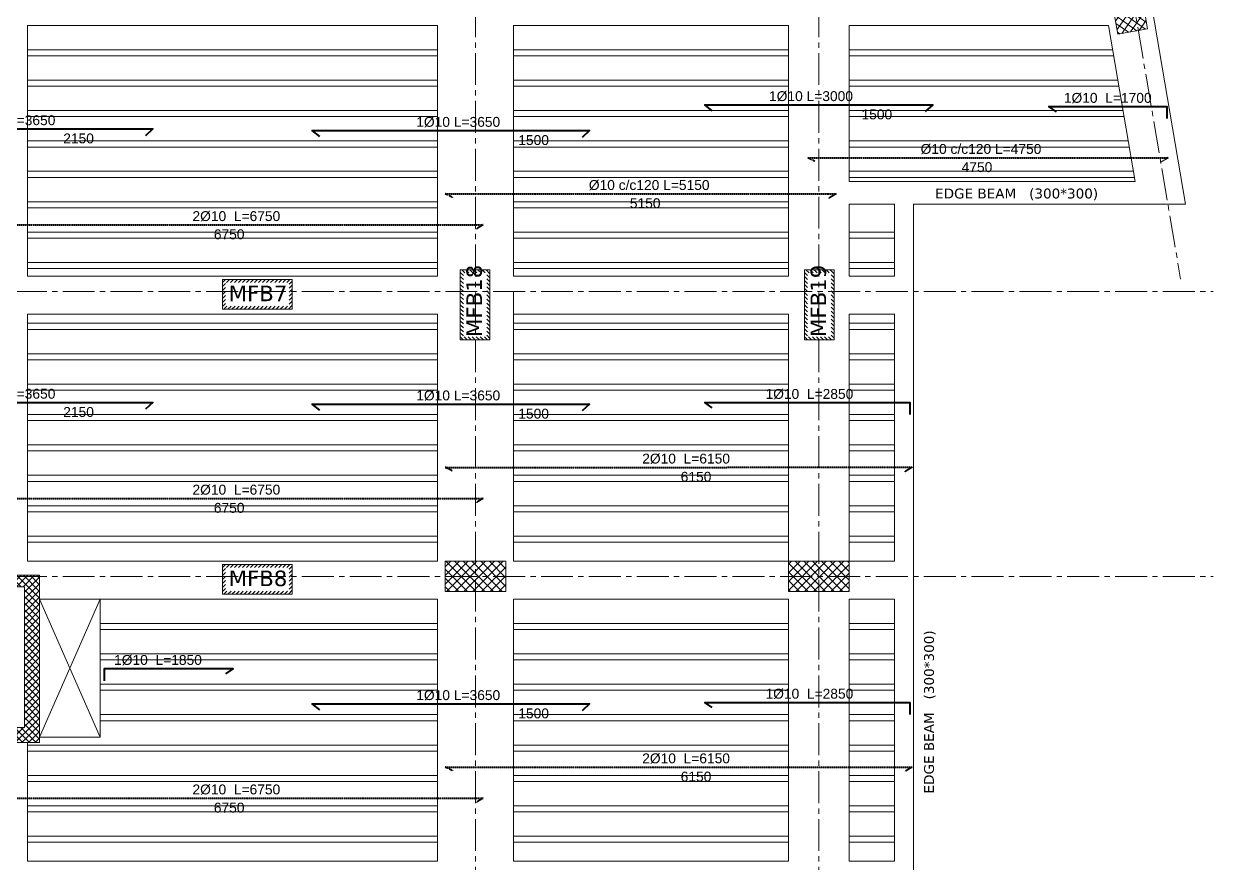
# Model space of a CAD drawing. Header units: inches. Extents: x -26151 to 62940, y -10194 to 246332.
# Drawn here: x 8465 to 10032, y 118224 to 119328 of the extents above; entities that cross this region are included whole.
import ezdxf

# ---------------------------------------------------------------- set-up
doc = ezdxf.new("R2010")
doc.units = ezdxf.units.IN
doc.header["$LTSCALE"] = 0.7
doc.header["$MEASUREMENT"] = 0
for name, pattern in [('ACAD_ISO10W100', [18, 12, -3, 0, -3]), ('CENTER2', [1.125, 0.75, -0.125, 0.125, -0.125]), ('DASHED2', [0.375, 0.25, -0.125])]:
    doc.linetypes.add(name, pattern=pattern)
doc.layers.get('0').update_dxf_attribs({"lineweight": 13})
doc.layers.get('Defpoints').update_dxf_attribs({"lineweight": 5})
for name, color, linetype, lineweight in [('axis', 254, 'ACAD_ISO10W100', 9), ('BEAM', 5, 'Continuous', 0), ('COLUMN', 4, 'Continuous', 20), ('hach', 9, 'Continuous', 9), ('hach 1', 254, 'Continuous', 9), ('hatch', 9, 'Continuous', 9), ('TEXT', 3, 'Continuous', 25), ('top renforcment', 7, 'Continuous', 40), ('VIS', 8, 'Continuous', 18)]:
    doc.layers.add(name, color=color, linetype=linetype, lineweight=lineweight)
doc.layers.add('FURNITURE', color=4, linetype='Continuous')
doc.styles.add('romanc', font='verdana.ttf', dxfattribs={"height": 250})
doc.styles.get("Standard").update_dxf_attribs({"font": 'arial.ttf', "height": 13})
doc.dimstyles.get("Standard").update_dxf_attribs({"dimtxt": 13, "dimasz": 5, "dimexe": 0.18, "dimexo": 0.0625, "dimgap": 6, "dimtad": 1, "dimdec": 0, "dimlfac": 10, "dimzin": 0, "dimdsep": 46, "dimtxsty": 'Standard', "dimblk": 'ARCHTICK', "dimcen": 0.09, "dimse1": 1, "dimse2": 1, "dimclrd": 1, "dimclre": 7, "dimclrt": 3, "dimadec": 0, "dimazin": 0, "dimtfac": 1, "dimtdec": 0, "dimtix": 1, "dimtofl": 0, "dimtmove": 0, "dimatfit": 3, "dimldrblk": 'ARCHTICK', "dimfxl": 0, "dimtolj": 1, "dimtzin": 0, "dimarcsym": 0})

# ---------------------------------------------------------------- blocks, each defined once
blk = doc.blocks.new('lift')
at = {"layer": 'axis'}
h = blk.add_hatch(dxfattribs=at)
h.set_pattern_fill('ANSI37', color=256, scale=50, style=0)
h.paths.add_polyline_path([(354851.4, -40571.9), (354816.4, -40571.9), (354350.9, -40571.9), (354350.9, -40772), (354350.9, -40792), (354465.6, -40792), (354465.6, -40772), (354370.9, -40772), (354370.9, -40586.9), (354591.3, -40586.9), (354591.3, -40772), (354580.6, -40772), (354580.6, -40792), (354706.4, -40792), (354706.4, -40772), (354611.7, -40772), (354611.7, -40586.9), (354831.4, -40586.9), (354831.4, -40772), (354821.4, -40772), (354821.4, -40792), (354851.4, -40792)])
at = {"linetype": 'ByBlock'}
for points in [[(354350.9, -40772), (354350.9, -40772), (354350.9, -40571.9), (354816.4, -40571.9)], [(354465.6, -40792), (354350.9, -40792), (354350.9, -40586.9)], [(354370.9, -40586.9), (354591.3, -40586.9)], [(354380.9, -40772), (354370.9, -40772), (354370.9, -40586.9)], [(354375.9, -40571.9), (354756.4, -40571.9)], [(354375.9, -40571.9), (354756.4, -40571.9)], [(354591.3, -40586.9), (354591.3, -40772)], [(354611.7, -40586.9), (354831.4, -40586.9), (354831.4, -40772), (354821.4, -40772)], [(354611.7, -40586.9), (354611.7, -40772)], [(354816.4, -40571.9), (354851.4, -40571.9), (354851.4, -40792), (354821.4, -40792)], [(354370.9, -40772), (354465.6, -40772)], [(354465.6, -40772), (354465.6, -40792)], [(354591.3, -40772), (354580.6, -40772)], [(354580.6, -40772), (354580.6, -40792)], [(354590.6, -40772), (354580.6, -40772), (354580.6, -40792)], [(354706.4, -40772), (354611.7, -40772)], [(354706.4, -40772), (354706.4, -40792)], [(354821.4, -40772), (354821.4, -40792)], [(354831.4, -40772), (354821.4, -40772), (354821.4, -40792)], [(354706.4, -40792), (354580.6, -40792)]]:
    blk.add_lwpolyline(points, dxfattribs=at)
at = {"layer": 'FURNITURE'}
for p, q in [((354580.6, -40792), (354465.6, -40792)), ((354580.6, -40792), (354465.6, -40792)), ((354821.4, -40792), (354706.4, -40792))]:
    blk.add_line(p, q, dxfattribs=at)
blk = doc.blocks.new('*D281')
at = {"layer": 'Defpoints', "color": 0, "transparency": 16777216}
for p in [(8395.2, 119038.4, -19467.6), (9070.2, 119038.4, -59863), (9070.2, 119038.4)]:
    blk.add_point(p, dxfattribs=at)
at = {"layer": 'TEXT', "color": 3, "transparency": 16777216, "insert": (8735.7, 119051.1), "char_height": 13, "attachment_point": 5}
blk.add_mtext('\\A1;6750', dxfattribs=at)
blk = doc.blocks.new('_ArchTick')
at = {"color": 0, "linetype": 'ByBlock', "lineweight": 0, "const_width": 0.15}
blk.add_lwpolyline([(-0.5, -0.5), (0.5, 0.5)], dxfattribs=at)
blk = doc.blocks.new('*D282')
at = {"layer": 'Defpoints', "color": 0, "transparency": 16777216}
for p in [(8395.2, 119063.6), (9070.2, 119063.6, -19467.6), (9070.2, 119061.9)]:
    blk.add_point(p, dxfattribs=at)
at = {"layer": 'TEXT', "color": 3, "transparency": 16777216, "insert": (8745.2, 119074.9), "char_height": 13, "attachment_point": 5}
blk.add_mtext('\\A1;2%%C10  L=6750', dxfattribs=at)
blk = doc.blocks.new('*D283')
at = {"layer": 'Defpoints', "color": 0, "transparency": 16777216}
for p in [(9020.2, 119079.3, -19467.6), (9535.2, 119079.3, -79330.7), (9535.2, 119079.3)]:
    blk.add_point(p, dxfattribs=at)
at = {"layer": 'TEXT', "color": 3, "transparency": 16777216, "insert": (9283.6, 119092), "char_height": 13, "attachment_point": 5}
blk.add_mtext('\\A1;5150', dxfattribs=at)
blk = doc.blocks.new('*D284')
at = {"layer": 'Defpoints', "color": 0, "transparency": 16777216}
for p in [(9020.2, 119104.5), (9535.2, 119104.5, -38935.3), (9535.2, 119102.8)]:
    blk.add_point(p, dxfattribs=at)
at = {"layer": 'TEXT', "color": 3, "transparency": 16777216, "insert": (9288.9, 119115.8), "char_height": 13, "attachment_point": 5}
blk.add_mtext('\\A1;%%C10 c/c120 L=5150', dxfattribs=at)
blk = doc.blocks.new('*D285')
at = {"layer": 'Defpoints', "color": 0, "transparency": 16777216}
for p in [(8420.2, 119164.7, -26473), (8635.2, 119164.7, -40395.4), (8635.2, 119164.7)]:
    blk.add_point(p, dxfattribs=at)
at = {"layer": 'TEXT', "color": 3, "transparency": 16777216, "insert": (8537.4, 119177.3), "char_height": 13, "attachment_point": 5}
blk.add_mtext('\\A1;2150', dxfattribs=at)
blk = doc.blocks.new('*D286')
at = {"layer": 'Defpoints', "color": 0, "transparency": 16777216}
for p in [(8270.2, 119189.8), (8635.2, 119189.8), (8635.2, 119188.1)]:
    blk.add_point(p, dxfattribs=at)
at = {"layer": 'TEXT', "color": 3, "transparency": 16777216, "insert": (8451.6, 119201.1), "char_height": 13, "attachment_point": 5}
blk.add_mtext('\\A1;1%%C10 L=3650', dxfattribs=at)
blk = doc.blocks.new('*D287')
at = {"layer": 'Defpoints', "color": 0, "transparency": 16777216}
for p in [(9060.2, 119162.5, -26473), (9210.2, 119162.5, -40395.4), (9210.2, 119162.5)]:
    blk.add_point(p, dxfattribs=at)
at = {"layer": 'TEXT', "color": 3, "transparency": 16777216, "insert": (9136.7, 119175.1), "char_height": 13, "attachment_point": 5}
blk.add_mtext('\\A1;1500', dxfattribs=at)
blk = doc.blocks.new('*D288')
at = {"layer": 'Defpoints', "color": 0, "transparency": 16777216}
for p in [(8845.2, 119187.6), (9210.2, 119187.6), (9210.2, 119185.9)]:
    blk.add_point(p, dxfattribs=at)
at = {"layer": 'TEXT', "color": 3, "transparency": 16777216, "insert": (9037.4, 119198.9), "char_height": 13, "attachment_point": 5}
blk.add_mtext('\\A1;1%%C10 L=3650', dxfattribs=at)
blk = doc.blocks.new('*D290')
at = {"layer": 'Defpoints', "color": 0, "transparency": 16777216}
for p in [(9512.2, 119196.3, -26473), (9662.2, 119196.3, -40395.4), (9662.2, 119196.3)]:
    blk.add_point(p, dxfattribs=at)
at = {"layer": 'TEXT', "color": 3, "transparency": 16777216, "insert": (9588.7, 119208.9), "char_height": 13, "attachment_point": 5}
blk.add_mtext('\\A1;1500', dxfattribs=at)
blk = doc.blocks.new('*D291')
at = {"layer": 'Defpoints', "color": 0, "transparency": 16777216}
for p in [(9362.2, 119221.5), (9662.2, 119221.5), (9662.2, 119219.8)]:
    blk.add_point(p, dxfattribs=at)
at = {"layer": 'TEXT', "color": 3, "transparency": 16777216, "insert": (9502, 119232.8), "char_height": 13, "attachment_point": 5}
blk.add_mtext('\\A1;1%%C10 L=3000', dxfattribs=at)
blk = doc.blocks.new('*D252')
at = {"layer": 'Defpoints', "color": 0, "transparency": 16777216}
for p in [(8395.2, 118678.4, -19467.6), (9070.2, 118678.4, -59863), (9070.2, 118678.4)]:
    blk.add_point(p, dxfattribs=at)
at = {"layer": 'TEXT', "color": 3, "transparency": 16777216, "insert": (8735.7, 118691.1), "char_height": 13, "attachment_point": 5}
blk.add_mtext('\\A1;6750', dxfattribs=at)
blk = doc.blocks.new('*D253')
at = {"layer": 'Defpoints', "color": 0, "transparency": 16777216}
for p in [(8395.2, 118703.6), (9070.2, 118703.6, -19467.6), (9070.2, 118701.9)]:
    blk.add_point(p, dxfattribs=at)
at = {"layer": 'TEXT', "color": 3, "transparency": 16777216, "insert": (8745.2, 118714.9), "char_height": 13, "attachment_point": 5}
blk.add_mtext('\\A1;2%%C10  L=6750', dxfattribs=at)
blk = doc.blocks.new('*D254')
at = {"layer": 'Defpoints', "color": 0, "transparency": 16777216}
for p in [(9020.2, 118719.3, -19467.6), (9635.2, 118719.3, -79330.7), (9635.2, 118719.3)]:
    blk.add_point(p, dxfattribs=at)
at = {"layer": 'TEXT', "color": 3, "transparency": 16777216, "insert": (9350.6, 118732), "char_height": 13, "attachment_point": 5}
blk.add_mtext('\\A1;6150', dxfattribs=at)
blk = doc.blocks.new('*D255')
at = {"layer": 'Defpoints', "color": 0, "transparency": 16777216}
for p in [(9020.2, 118744.5), (9635.2, 118744.5, -38935.3), (9635.2, 118742.8)]:
    blk.add_point(p, dxfattribs=at)
at = {"layer": 'TEXT', "color": 3, "transparency": 16777216, "insert": (9337.5, 118755.8), "char_height": 13, "attachment_point": 5}
blk.add_mtext('\\A1;2%%C10  L=6150', dxfattribs=at)
blk = doc.blocks.new('*D256')
at = {"layer": 'Defpoints', "color": 0, "transparency": 16777216}
for p in [(8420.2, 118804.7, -26473), (8635.2, 118804.7, -40395.4), (8635.2, 118804.7)]:
    blk.add_point(p, dxfattribs=at)
at = {"layer": 'TEXT', "color": 3, "transparency": 16777216, "insert": (8537.4, 118817.3), "char_height": 13, "attachment_point": 5}
blk.add_mtext('\\A1;2150', dxfattribs=at)
blk = doc.blocks.new('*D257')
at = {"layer": 'Defpoints', "color": 0, "transparency": 16777216}
for p in [(8270.2, 118829.8), (8635.2, 118829.8), (8635.2, 118828.1)]:
    blk.add_point(p, dxfattribs=at)
at = {"layer": 'TEXT', "color": 3, "transparency": 16777216, "insert": (8451.6, 118841.1), "char_height": 13, "attachment_point": 5}
blk.add_mtext('\\A1;1%%C10 L=3650', dxfattribs=at)
blk = doc.blocks.new('*D258')
at = {"layer": 'Defpoints', "color": 0, "transparency": 16777216}
for p in [(9060.2, 118802.5, -26473), (9210.2, 118802.5, -40395.4), (9210.2, 118802.5)]:
    blk.add_point(p, dxfattribs=at)
at = {"layer": 'TEXT', "color": 3, "transparency": 16777216, "insert": (9136.7, 118815.1), "char_height": 13, "attachment_point": 5}
blk.add_mtext('\\A1;1500', dxfattribs=at)
blk = doc.blocks.new('*D259')
at = {"layer": 'Defpoints', "color": 0, "transparency": 16777216}
for p in [(8845.2, 118827.6), (9210.2, 118827.6), (9210.2, 118825.9)]:
    blk.add_point(p, dxfattribs=at)
at = {"layer": 'TEXT', "color": 3, "transparency": 16777216, "insert": (9037.4, 118838.9), "char_height": 13, "attachment_point": 5}
blk.add_mtext('\\A1;1%%C10 L=3650', dxfattribs=at)
blk = doc.blocks.new('*D261')
at = {"layer": 'Defpoints', "color": 0, "transparency": 16777216}
for p in [(9362, 118829.6, 13009.9), (9647.1, 118829.6), (9647.1, 118827.9)]:
    blk.add_point(p, dxfattribs=at)
at = {"layer": 'TEXT', "color": 3, "transparency": 16777216, "insert": (9499.9, 118840.9), "char_height": 13, "attachment_point": 5}
blk.add_mtext('\\A1;1%%C10  L=2850', dxfattribs=at)
blk = doc.blocks.new('*D275')
at = {"layer": 'Defpoints', "color": 0, "transparency": 16777216}
for p in [(9815.4, 119219.2, 13009.9), (9985.4, 119219.2), (9985.4, 119217.5)]:
    blk.add_point(p, dxfattribs=at)
at = {"layer": 'TEXT', "color": 3, "transparency": 16777216, "insert": (9892.8, 119230.5), "char_height": 13, "attachment_point": 5}
blk.add_mtext('\\A1;1%%C10  L=1700', dxfattribs=at)
blk = doc.blocks.new('*D277')
at = {"layer": 'Defpoints', "color": 0, "transparency": 16777216}
for p in [(9497.3, 119126.8, -19467.6), (9972.3, 119126.8, -79330.7), (9972.3, 119126.8)]:
    blk.add_point(p, dxfattribs=at)
at = {"layer": 'TEXT', "color": 3, "transparency": 16777216, "insert": (9720.6, 119139.5), "char_height": 13, "attachment_point": 5}
blk.add_mtext('\\A1;4750', dxfattribs=at)
blk = doc.blocks.new('*D278')
at = {"layer": 'Defpoints', "color": 0, "transparency": 16777216}
for p in [(9497.2, 119152), (9972.3, 119152, -38935.3), (9972.3, 119150.3)]:
    blk.add_point(p, dxfattribs=at)
at = {"layer": 'TEXT', "color": 3, "transparency": 16777216, "insert": (9725.9, 119163.3), "char_height": 13, "attachment_point": 5}
blk.add_mtext('\\A1;%%C10 c/c120 L=4750', dxfattribs=at)
blk = doc.blocks.new('*D304')
at = {"layer": 'Defpoints', "color": 0, "transparency": 16777216}
for p in [(8395.2, 118284, -19467.6), (9070.2, 118284, -59863), (9070.2, 118284)]:
    blk.add_point(p, dxfattribs=at)
at = {"layer": 'TEXT', "color": 3, "transparency": 16777216, "insert": (8735.7, 118296.6), "char_height": 13, "attachment_point": 5}
blk.add_mtext('\\A1;6750', dxfattribs=at)
blk = doc.blocks.new('*D305')
at = {"layer": 'Defpoints', "color": 0, "transparency": 16777216}
for p in [(8395.2, 118309.1), (9070.2, 118309.1, -19467.6), (9070.2, 118307.4)]:
    blk.add_point(p, dxfattribs=at)
at = {"layer": 'TEXT', "color": 3, "transparency": 16777216, "insert": (8745.2, 118320.4), "char_height": 13, "attachment_point": 5}
blk.add_mtext('\\A1;2%%C10  L=6750', dxfattribs=at)
blk = doc.blocks.new('*D306')
at = {"layer": 'Defpoints', "color": 0, "transparency": 16777216}
for p in [(9020.2, 118324.9, -19467.6), (9635.2, 118324.9, -79330.7), (9635.2, 118324.9)]:
    blk.add_point(p, dxfattribs=at)
at = {"layer": 'TEXT', "color": 3, "transparency": 16777216, "insert": (9350.6, 118337.5), "char_height": 13, "attachment_point": 5}
blk.add_mtext('\\A1;6150', dxfattribs=at)
blk = doc.blocks.new('*D307')
at = {"layer": 'Defpoints', "color": 0, "transparency": 16777216}
for p in [(9020.2, 118350), (9635.2, 118350, -38935.3), (9635.2, 118348.3)]:
    blk.add_point(p, dxfattribs=at)
at = {"layer": 'TEXT', "color": 3, "transparency": 16777216, "insert": (9337.5, 118361.3), "char_height": 13, "attachment_point": 5}
blk.add_mtext('\\A1;2%%C10  L=6150', dxfattribs=at)
blk = doc.blocks.new('*D308')
at = {"layer": 'Defpoints', "color": 0, "transparency": 16777216}
for p in [(9060.2, 118408, -26473), (9210.2, 118408, -40395.4), (9210.2, 118408)]:
    blk.add_point(p, dxfattribs=at)
at = {"layer": 'TEXT', "color": 3, "transparency": 16777216, "insert": (9136.7, 118420.6), "char_height": 13, "attachment_point": 5}
blk.add_mtext('\\A1;1500', dxfattribs=at)
blk = doc.blocks.new('*D309')
at = {"layer": 'Defpoints', "color": 0, "transparency": 16777216}
for p in [(8845.2, 118433.2), (9210.2, 118433.2), (9210.2, 118431.5)]:
    blk.add_point(p, dxfattribs=at)
at = {"layer": 'TEXT', "color": 3, "transparency": 16777216, "insert": (9037.4, 118444.5), "char_height": 13, "attachment_point": 5}
blk.add_mtext('\\A1;1%%C10 L=3650', dxfattribs=at)
blk = doc.blocks.new('*D310')
at = {"layer": 'Defpoints', "color": 0, "transparency": 16777216}
for p in [(9362, 118435.1, 13009.9), (9647.1, 118435.1), (9647.1, 118433.4)]:
    blk.add_point(p, dxfattribs=at)
at = {"layer": 'TEXT', "color": 3, "transparency": 16777216, "insert": (9499.9, 118446.4), "char_height": 13, "attachment_point": 5}
blk.add_mtext('\\A1;1%%C10  L=2850', dxfattribs=at)
blk = doc.blocks.new('*D311')
at = {"layer": 'Defpoints', "color": 0, "transparency": 16777216}
for p in [(8556, 118479.5), (8556, 118477.8), (8741, 118479.5, 13009.9)]:
    blk.add_point(p, dxfattribs=at)
at = {"layer": 'TEXT', "color": 3, "transparency": 16777216, "insert": (8642, 118490.8), "char_height": 13, "attachment_point": 5}
blk.add_mtext('\\A1;1%%C10  L=1850', dxfattribs=at)

msp = doc.modelspace()

# ---------------------------------------------------------------- hatches: boundary and pattern name
at = {"layer": 'hach 1', "linetype": 'ByBlock'}
h = msp.add_hatch(dxfattribs=at)
h.set_pattern_fill('ANSI31', color=256, scale=30, angle=90, style=0)
h.set_pattern_definition([(135, (128718.3274, 131369.7412), (-2.65165043, -2.65165043), [])])
h.paths.add_polyline_path([(9040.16, 119004.29), (9040.16, 118912.34), (9079.16, 118912.34), (9079.16, 119004.29)])
h.paths.add_polyline_path([(9044.16, 119000.29), (9075.16, 119000.29), (9075.16, 118916.34), (9044.16, 118916.34)], flags=16)
h = msp.add_hatch(dxfattribs=at)
h.set_pattern_fill('ANSI31', color=256, scale=30, angle=90, style=0)
h.set_pattern_definition([(135, (129171.5323, 131369.7412), (-2.65165043, -2.65165043), [])])
h.paths.add_polyline_path([(9493.36, 119004.29), (9493.36, 118912.34), (9532.36, 118912.34), (9532.36, 119004.29)])
h.paths.add_polyline_path([(9497.36, 119000.29), (9528.36, 119000.29), (9528.36, 118916.34), (9497.36, 118916.34)], flags=16)
h = msp.add_hatch(dxfattribs=at)
h.set_pattern_fill('ANSI31', color=256, scale=30, style=0)
h.set_pattern_definition([(45, (21184.29, -686.5374), (-2.65165043, 2.65165043), [])])
h.paths.add_polyline_path([(8818.84, 118991.63), (8726.89, 118991.63), (8726.89, 118952.63), (8818.84, 118952.63)])
h.paths.add_polyline_path([(8814.84, 118987.63), (8814.84, 118956.63), (8730.89, 118956.63), (8730.89, 118987.63)], flags=16)
h = msp.add_hatch(dxfattribs=at)
h.set_pattern_fill('ANSI31', color=256, scale=30, style=0)
h.set_pattern_definition([(45, (21184.29, -1061.5374), (-2.65165043, 2.65165043), [])])
h.paths.add_polyline_path([(8818.84, 118616.63), (8726.89, 118616.63), (8726.89, 118577.63), (8818.84, 118577.63)])
h.paths.add_polyline_path([(8814.84, 118612.63), (8814.84, 118581.63), (8730.89, 118581.63), (8730.89, 118612.63)], flags=16)
at = {"layer": 'hatch', "ltscale": 0.5}
h = msp.add_hatch(dxfattribs=at)
h.set_pattern_fill('NET', color=256, scale=65, angle=54.92953, style=0)
h.set_pattern_definition([(54.9295315, (-402411.4715, -217614.792), (-6.64987358, 4.66849081), []), (144.9295315, (-402411.4715, -217614.792), (-4.66849081, -6.64987358), [])])
h.paths.add_polyline_path([(9905.96, 119314.63), (9895.61, 119373.74), (9935.01, 119380.63), (9945.36, 119321.53)])
h = msp.add_hatch(dxfattribs=at)
h.set_pattern_fill('NET', color=256, scale=65, angle=45, style=0)
h.set_pattern_definition([(45, (-454139.948, -142612.6286), (-5.7452426, 5.7452426), []), (135, (-454139.948, -142612.6286), (-5.7452426, -5.7452426), [])])
h.paths.add_polyline_path([(9020.24, 118621.08), (9100.24, 118621.08), (9100.24, 118581.08), (9020.24, 118581.08)])
h = msp.add_hatch(dxfattribs=at)
h.set_pattern_fill('NET', color=256, scale=65, angle=45, style=0)
h.set_pattern_definition([(45, (-454127.948, -142612.6286), (-5.7452426, 5.7452426), []), (135, (-454127.948, -142612.6286), (-5.7452426, -5.7452426), [])])
h.paths.add_polyline_path([(9472.24, 118621.08), (9552.24, 118621.08), (9552.24, 118581.08), (9472.24, 118581.08)])

# ---------------------------------------------------------------- linework, layer by layer
at = {"layer": 'axis', "linetype": 'CENTER2', "ltscale": 80}
for p, q in [((9815.86, 120007.1), (9988.83, 118992.33)), ((9060.24, 116601.69), (9060.24, 119991.98)), ((9512.24, 116601.69), (9512.24, 119991.98)), ((7634.55, 118976.08), (10031.71, 118976.08)), ((7634.55, 118601.08), (10031.71, 118601.08))]:
    msp.add_line(p, q, dxfattribs=at)
at = {"layer": 'BEAM', "linetype": 'Continuous'}
for p, q in [((8470.24, 119326.08), (9010.24, 119326.08)), ((8470.24, 118996.08), (8470.24, 119326.08)), ((9010.24, 119326.08), (9010.24, 118996.08)), ((9110.24, 119326.08), (9472.24, 119326.08)), ((9110.24, 119326.08), (9110.24, 118996.08)), ((9472.24, 118996.08), (9472.24, 119326.08)), ((9552.24, 119326.08), (9893.73, 119326.08)), ((9552.24, 119120.79), (9552.24, 119326.08)), ((9893.73, 119326.08), (9928.75, 119120.79)), ((9928.75, 119120.79), (9552.24, 119120.79)), ((9552.24, 118996.08), (9552.24, 119090.79)), ((9612.01, 119090.79), (9552.24, 119090.79)), ((9612.01, 119090.79), (9612.01, 118996.08)), ((9933.86, 119090.79), (9637.01, 119090.79)), ((9552.24, 118996.08), (9552.24, 119013.78)), ((8470.24, 118996.08), (9010.24, 118996.08)), ((9472.24, 118996.08), (9110.24, 118996.08)), ((9612.01, 118996.08), (9552.24, 118996.08)), ((9110.24, 118976.08), (9110.24, 118621.08)), ((8470.24, 118621.08), (8470.24, 118946.08)), ((8470.24, 118946.08), (9010.24, 118946.08)), ((9010.24, 118946.08), (9010.24, 118621.08)), ((9110.24, 118946.08), (9472.24, 118946.08)), ((9472.24, 118621.08), (9472.24, 118946.08)), ((9552.24, 118621.08), (9552.24, 118946.08)), ((9552.24, 118946.08), (9612.01, 118946.08)), ((9612.01, 118946.08), (9612.01, 118621.08)), ((8470.24, 118621.08), (9010.24, 118621.08)), ((9472.24, 118621.08), (9110.24, 118621.08)), ((9552.24, 118621.08), (9612.01, 118621.08)), ((8485.44, 118571.08), (9010.24, 118571.08)), ((8566.02, 118389.37), (8566.02, 118571.08)), ((9010.24, 118571.08), (9010.24, 118226.08)), ((9110.24, 118571.08), (9472.24, 118571.08)), ((9110.24, 118571.08), (9110.24, 118226.08)), ((9472.24, 118226.08), (9472.24, 118571.08)), ((9552.24, 118571.08), (9612.01, 118571.08)), ((9552.24, 118226.08), (9552.24, 118571.08)), ((9612.01, 118571.08), (9612.01, 118226.08)), ((8470.24, 118226.08), (8470.24, 118382.37)), ((8566.02, 118389.37), (8486.02, 118389.37)), ((8470.24, 118226.08), (9010.24, 118226.08)), ((9110.24, 118226.08), (9472.24, 118226.08)), ((9552.24, 118226.08), (9612.01, 118226.08))]:
    msp.add_line(p, q, dxfattribs=at)
at = {"layer": 'COLUMN'}
for points in [[(9905.96, 119314.63), (9895.61, 119373.74), (9935.01, 119380.63), (9945.36, 119321.53)], [(9020.24, 118621.08), (9100.24, 118621.08), (9100.24, 118581.08), (9020.24, 118581.08)], [(9472.24, 118621.08), (9552.24, 118621.08), (9552.24, 118581.08), (9472.24, 118581.08)]]:
    msp.add_lwpolyline(points, close=True, dxfattribs=at)
at = {"layer": 'hach', "linetype": 'ByBlock'}
for p, q in [((9010.24, 119294.08), (8470.24, 119294.08)), ((9472.24, 119294.08), (9110.24, 119294.08)), ((9899.19, 119294.08), (9552.24, 119294.08)), ((9010.24, 119286.08), (8470.24, 119286.08)), ((9472.24, 119286.08), (9110.24, 119286.08)), ((9900.55, 119286.08), (9552.24, 119286.08)), ((9010.24, 119254.08), (8470.24, 119254.08)), ((9010.24, 119246.08), (8470.24, 119246.08)), ((9472.24, 119254.08), (9110.24, 119254.08)), ((9472.24, 119246.08), (9110.24, 119246.08)), ((9906.01, 119254.08), (9552.24, 119254.08)), ((9907.37, 119246.08), (9552.24, 119246.08)), ((9010.24, 119214.08), (8470.24, 119214.08)), ((9472.24, 119214.08), (9110.24, 119214.08)), ((9912.83, 119214.08), (9552.24, 119214.08)), ((9010.24, 119206.08), (8470.24, 119206.08)), ((9472.24, 119206.08), (9110.24, 119206.08)), ((9914.2, 119206.08), (9552.24, 119206.08)), ((9010.24, 119174.08), (8470.24, 119174.08)), ((9010.24, 119166.08), (8470.24, 119166.08)), ((9472.24, 119174.08), (9110.24, 119174.08)), ((9472.24, 119166.08), (9110.24, 119166.08)), ((9919.66, 119174.08), (9552.24, 119174.08)), ((9921.02, 119166.08), (9552.24, 119166.08)), ((9010.24, 119134.08), (8470.24, 119134.08)), ((9472.24, 119134.08), (9110.24, 119134.08)), ((9926.48, 119134.08), (9552.24, 119134.08)), ((9010.24, 119126.08), (8470.24, 119126.08)), ((9472.24, 119126.08), (9110.24, 119126.08)), ((9927.84, 119126.08), (9552.24, 119126.08)), ((9010.24, 119094.08), (8470.24, 119094.08)), ((9010.24, 119086.08), (8470.24, 119086.08)), ((9472.24, 119094.08), (9110.24, 119094.08)), ((9472.24, 119086.08), (9110.24, 119086.08)), ((9010.24, 119054.08), (8470.24, 119054.08)), ((9472.24, 119054.08), (9110.24, 119054.08)), ((9612.01, 119054.08), (9552.24, 119054.08)), ((9010.24, 119046.08), (8470.24, 119046.08)), ((9472.24, 119046.08), (9110.24, 119046.08)), ((9612.01, 119046.08), (9552.24, 119046.08)), ((9010.24, 119014.08), (8470.24, 119014.08)), ((9010.24, 119006.08), (8470.24, 119006.08)), ((9472.24, 119014.08), (9110.24, 119014.08)), ((9472.24, 119006.08), (9110.24, 119006.08)), ((9612.01, 119014.08), (9552.24, 119014.08)), ((9612.01, 119006.08), (9552.24, 119006.08)), ((9010.24, 118934.08), (8470.24, 118934.08)), ((9010.24, 118926.08), (8470.24, 118926.08)), ((9472.24, 118934.08), (9110.24, 118934.08)), ((9472.24, 118926.08), (9110.24, 118926.08)), ((9612.01, 118934.08), (9552.24, 118934.08)), ((9612.01, 118926.08), (9552.24, 118926.08)), ((9010.24, 118894.08), (8470.24, 118894.08)), ((9010.24, 118886.08), (8470.24, 118886.08)), ((9472.24, 118894.08), (9110.24, 118894.08)), ((9472.24, 118886.08), (9110.24, 118886.08)), ((9612.01, 118894.08), (9552.24, 118894.08)), ((9612.01, 118886.08), (9552.24, 118886.08)), ((9010.24, 118854.08), (8470.24, 118854.08)), ((9472.24, 118854.08), (9110.24, 118854.08)), ((9612.01, 118854.08), (9552.24, 118854.08)), ((9010.24, 118846.08), (8470.24, 118846.08)), ((9472.24, 118846.08), (9110.24, 118846.08)), ((9612.01, 118846.08), (9552.24, 118846.08)), ((9010.24, 118814.08), (8470.24, 118814.08)), ((9010.24, 118806.08), (8470.24, 118806.08)), ((9472.24, 118814.08), (9110.24, 118814.08)), ((9472.24, 118806.08), (9110.24, 118806.08)), ((9612.01, 118814.08), (9552.24, 118814.08)), ((9612.01, 118806.08), (9552.24, 118806.08)), ((9010.24, 118774.08), (8470.24, 118774.08)), ((9472.24, 118774.08), (9110.24, 118774.08)), ((9612.01, 118774.08), (9552.24, 118774.08)), ((9010.24, 118766.08), (8470.24, 118766.08)), ((9472.24, 118766.08), (9110.24, 118766.08)), ((9612.01, 118766.08), (9552.24, 118766.08)), ((9010.24, 118734.08), (8470.24, 118734.08)), ((9010.24, 118726.08), (8470.24, 118726.08)), ((9472.24, 118734.08), (9110.24, 118734.08)), ((9472.24, 118726.08), (9110.24, 118726.08)), ((9612.01, 118734.08), (9552.24, 118734.08)), ((9612.01, 118726.08), (9552.24, 118726.08)), ((9010.24, 118694.08), (8470.24, 118694.08)), ((9472.24, 118694.08), (9110.24, 118694.08)), ((9612.01, 118694.08), (9552.24, 118694.08)), ((9010.24, 118686.08), (8470.24, 118686.08)), ((9472.24, 118686.08), (9110.24, 118686.08)), ((9612.01, 118686.08), (9552.24, 118686.08)), ((9010.24, 118654.08), (8470.24, 118654.08)), ((9010.24, 118646.08), (8470.24, 118646.08)), ((9472.24, 118654.08), (9110.24, 118654.08)), ((9472.24, 118646.08), (9110.24, 118646.08)), ((9612.01, 118654.08), (9552.24, 118654.08)), ((9612.01, 118646.08), (9552.24, 118646.08)), ((9010.24, 118539.08), (8566.02, 118539.08)), ((9472.24, 118539.08), (9110.24, 118539.08)), ((9612.01, 118539.08), (9552.24, 118539.08)), ((9010.24, 118531.08), (8566.02, 118531.08)), ((9472.24, 118531.08), (9110.24, 118531.08)), ((9612.01, 118531.08), (9552.24, 118531.08)), ((9010.24, 118499.08), (8566.02, 118499.08)), ((9010.24, 118491.08), (8566.02, 118491.08)), ((9472.24, 118499.08), (9110.24, 118499.08)), ((9472.24, 118491.08), (9110.24, 118491.08)), ((9612.01, 118499.08), (9552.24, 118499.08)), ((9612.01, 118491.08), (9552.24, 118491.08)), ((9010.24, 118459.08), (8566.02, 118459.08)), ((9472.24, 118459.08), (9110.24, 118459.08)), ((9612.01, 118459.08), (9552.24, 118459.08)), ((9010.24, 118451.08), (8566.02, 118451.08)), ((9472.24, 118451.08), (9110.24, 118451.08)), ((9612.01, 118451.08), (9552.24, 118451.08)), ((9010.24, 118419.08), (8566.02, 118419.08)), ((9010.24, 118411.08), (8566.02, 118411.08)), ((9472.24, 118419.08), (9110.24, 118419.08)), ((9472.24, 118411.08), (9110.24, 118411.08)), ((9612.01, 118419.08), (9552.24, 118419.08)), ((9612.01, 118411.08), (9552.24, 118411.08)), ((9010.24, 118379.08), (8470.24, 118379.08)), ((9472.24, 118379.08), (9110.24, 118379.08)), ((9612.01, 118379.08), (9552.24, 118379.08)), ((9010.24, 118371.08), (8470.24, 118371.08)), ((9472.24, 118371.08), (9110.24, 118371.08)), ((9612.01, 118371.08), (9552.24, 118371.08)), ((9010.24, 118339.08), (8470.24, 118339.08)), ((9010.24, 118331.08), (8470.24, 118331.08)), ((9472.24, 118339.08), (9110.24, 118339.08)), ((9472.24, 118331.08), (9110.24, 118331.08)), ((9612.01, 118339.08), (9552.24, 118339.08)), ((9612.01, 118331.08), (9552.24, 118331.08)), ((9010.24, 118299.08), (8470.24, 118299.08)), ((9010.24, 118291.08), (8470.24, 118291.08)), ((9472.24, 118299.08), (9110.24, 118299.08)), ((9472.24, 118291.08), (9110.24, 118291.08)), ((9612.01, 118299.08), (9552.24, 118299.08)), ((9612.01, 118291.08), (9552.24, 118291.08)), ((9010.24, 118259.08), (8470.24, 118259.08)), ((9472.24, 118259.08), (9110.24, 118259.08)), ((9612.01, 118259.08), (9552.24, 118259.08)), ((9010.24, 118251.08), (8470.24, 118251.08)), ((9472.24, 118251.08), (9110.24, 118251.08)), ((9612.01, 118251.08), (9552.24, 118251.08))]:
    msp.add_line(p, q, dxfattribs=at)
at = {"layer": 'hach', "color": 2, "linetype": 'ByBlock'}
msp.add_lwpolyline([(8391.21, 116748.24), (8391.21, 116896.1), (7773.3, 116896.1), (7773.3, 118196.64), (7733.3, 118196.64), (7733.3, 118616.34), (7773.24, 118616.34), (7773.36, 119851.27), (9865.69, 119851.27), (9995.42, 119090.81), (9637.01, 119090.81), (9637.01, 116900.78), (9091.53, 116900.78), (9091.53, 116747.24), (9031.53, 116747.24), (9031.53, 116862.01), (8451.21, 116862.01), (8451.21, 116748.24), (8391.21, 116748.24), (8391.21, 116748.24)], dxfattribs=at)
at = {"layer": 'hach 1', "linetype": 'ByBlock'}
for points in [[(9040.16, 118912.34), (9040.16, 119004.29), (9079.16, 119004.29), (9079.16, 118912.34)], [(9493.36, 118912.34), (9493.36, 119004.29), (9532.36, 119004.29), (9532.36, 118912.34)], [(8726.89, 118991.63), (8818.84, 118991.63), (8818.84, 118952.63), (8726.89, 118952.63)], [(8726.89, 118616.63), (8818.84, 118616.63), (8818.84, 118577.63), (8726.89, 118577.63)]]:
    msp.add_lwpolyline(points, close=True, dxfattribs=at)
at = {"layer": 'top renforcment', "color": 3, "elevation": -13009.85}
for points in [[(9371.99, 119213.61), (9362.24, 119221.48), (9662.25, 119221.48), (9652.5, 119212.6)], [(9825.15, 119212.46), (9815.41, 119219.26), (9970.44, 119219.26), (9970.44, 119203.47)], [(8279.99, 119182), (8270.25, 119189.87), (8635.25, 119189.87), (8625.5, 119180.99)], [(8854.99, 119179.79), (8845.25, 119187.66), (9210.25, 119187.66), (9200.5, 119178.78)], [(8279.99, 118822), (8270.25, 118829.87), (8635.25, 118829.87), (8625.51, 118820.99)], [(8854.99, 118819.79), (8845.25, 118827.66), (9210.25, 118827.66), (9200.51, 118818.78)], [(9371.77, 118822.85), (9362.03, 118829.65), (9632.06, 118829.65), (9632.06, 118813.86)], [(8731.26, 118472.76), (8741, 118479.56), (8570.96, 118479.56), (8570.96, 118463.77)], [(8854.99, 118425.32), (8845.25, 118433.18), (9210.25, 118433.19), (9200.51, 118424.3)], [(9371.77, 118428.38), (9362.03, 118435.18), (9632.06, 118435.17), (9632.06, 118419.38)]]:
    msp.add_lwpolyline(points, dxfattribs=at)
at = {"layer": 'top renforcment', "color": 4, "linetype": 'DASHED2', "ltscale": 2}
for points, elevation in [([(9506.99, 119147.22), (9497.24, 119152.03), (9972.28, 119152.03), (9962.54, 119146.21)], -18919.03), ([(9029.95, 119099.73), (9020.21, 119104.53), (9535.25, 119104.54), (9525.5, 119098.72)], -5909.18), ([(8404.95, 119058.83), (8395.21, 119063.64), (9070.24, 119063.64), (9060.5, 119057.82)], -5909.18), ([(9029.95, 118739.73), (9020.21, 118744.53), (9635.25, 118744.54), (9625.5, 118738.72)], -5909.18), ([(8404.95, 118698.83), (8395.21, 118703.64), (9070.24, 118703.64), (9060.5, 118697.82)], -5909.18), ([(9029.95, 118345.26), (9020.21, 118350.06), (9635.25, 118350.06), (9625.5, 118344.25)], -5909.18), ([(8404.95, 118304.36), (8395.21, 118309.16), (9070.24, 118309.17), (9060.5, 118303.35)], -5909.18)]:
    msp.add_lwpolyline(points, dxfattribs=dict(at, elevation=elevation))
at = {"layer": 'VIS', "linetype": 'Continuous', "lineweight": 5}
for p, q in [((8486.02, 118389.37), (8566.02, 118571.08)), ((8566.02, 118389.37), (8486.02, 118571.08))]:
    msp.add_line(p, q, dxfattribs=at)

# ---------------------------------------------------------------- block references
msp.add_blockref('lift', (-346365.42, 159174.34), dxfattribs=at)

# ---------------------------------------------------------------- texts
at = {"layer": 'TEXT', "color": 2, "style": 'romanc'}
for s, height, p in [('EDGE BEAM   (300*300)', 13, (9665.39, 119098.4)), ('MFB7', 20.4, (8735.09, 118963.2)), ('MFB8', 20.4, (8735.09, 118588.2))]:
    msp.add_text(s, height=height, dxfattribs=at).set_placement(p)
for s, height, p in [('MFB18', 20.4, (9068.59, 118916.11)), ('MFB19', 20.4, (9521.8, 118916.11)), ('EDGE BEAM   (300*300)', 13, (9663.9, 118315.27))]:
    msp.add_text(s, height=height, rotation=90, dxfattribs=at).set_placement(p)

# ---------------------------------------------------------------- dimensions: what is measured, and where the dimension line sits
at = {"layer": 'TEXT'}
for base, p1, p2, text, picture, middle in [((9662.24, 119219.76), (9362.24, 119221.45), (9662.24, 119221.45), '1%%C10 L=<>', '*D291', (9502.02, 119219.76)), ((9985.44, 119217.53), (9815.41, 119219.23, 13009.85), (9985.44, 119219.23), '1%%C10  L=<>', '*D275', (9892.84, 119217.53)), ((8635.25, 119188.14), (8270.25, 119189.84), (8635.25, 119189.84), '1%%C10 L=<>', '*D286', (8451.63, 119188.14)), ((9210.25, 119185.93), (8845.25, 119187.63), (9210.25, 119187.63), '1%%C10 L=<>', '*D288', (9037.37, 119185.93)), ((9972.28, 119150.3, -5909.18), (9497.24, 119152, -5909.18), (9972.28, 119152, -44844.45), '%%C10 c/c120 L=<>', '*D278', (9725.95, 119150.3, -5909.18)), ((9535.24, 119102.81, 7100.68), (9020.21, 119104.51, 7100.68), (9535.24, 119104.51, -31834.6), '%%C10 c/c120 L=<>', '*D284', (9288.91, 119102.81, 7100.68)), ((9070.24, 119061.91, 7100.68), (8395.21, 119063.61, 7100.68), (9070.24, 119063.61, -12366.96), '2%%C10  L=<>', '*D282', (8745.2, 119061.91, 7100.68)), ((8635.25, 118828.14), (8270.25, 118829.84), (8635.25, 118829.84), '1%%C10 L=<>', '*D257', (8451.63, 118828.14)), ((9210.25, 118825.93), (8845.25, 118827.63), (9210.25, 118827.63), '1%%C10 L=<>', '*D259', (9037.37, 118825.93)), ((9635.24, 118742.81, 7100.68), (9020.21, 118744.51, 7100.68), (9635.24, 118744.51, -31834.6), '2%%C10  L=<>', '*D255', (9337.48, 118742.81, 7100.68)), ((9070.24, 118701.91, 7100.68), (8395.21, 118703.61, 7100.68), (9070.24, 118703.61, -12366.96), '2%%C10  L=<>', '*D253', (8745.2, 118701.91, 7100.68)), ((9210.25, 118431.46), (8845.25, 118433.15), (9210.25, 118433.15), '1%%C10 L=<>', '*D309', (9037.37, 118431.46)), ((9647.06, 118433.45), (9362.03, 118435.14, 13009.85), (9647.06, 118435.14), '1%%C10  L=<>', '*D310', (9499.87, 118433.45)), ((9635.24, 118348.34, 7100.68), (9020.21, 118350.03, 7100.68), (9635.24, 118350.03, -31834.6), '2%%C10  L=<>', '*D307', (9337.48, 118348.34, 7100.68)), ((9070.24, 118307.44, 7100.68), (8395.21, 118309.13, 7100.68), (9070.24, 118309.13, -12366.96), '2%%C10  L=<>', '*D305', (8745.2, 118307.44, 7100.68))]:
    dim = msp.add_linear_dim(base=base, p1=p1, p2=p2, text=text, dimstyle='Standard', override={"dimsd1": 1, "dimsd2": 1, "dimfxl": 0.1, "dimfxlon": 1}, dxfattribs=at)
    dim.commit()
    dim.dimension.update_dxf_attribs({"geometry": picture, "text_midpoint": middle, "dimtype": 160})
for base, p1, p2, picture, middle in [((9662.24, 119196.29, 12366.96), (9512.24, 119196.29, -14106.02), (9662.24, 119196.29, -28028.42), '*D290', (9588.67, 119196.29, 12366.96)), ((8635.25, 119164.67, 12366.96), (8420.25, 119164.67, -14106.02), (8635.25, 119164.67, -28028.42), '*D285', (8537.44, 119164.67, 12366.96)), ((9210.25, 119162.46, 12366.96), (9060.25, 119162.46, -14106.02), (9210.25, 119162.46, -28028.42), '*D287', (9136.67, 119162.46, 12366.96)), ((9972.28, 119126.83, 6457.78), (9497.28, 119126.83, -13009.85), (9972.28, 119126.83, -72872.87), '*D277', (9720.64, 119126.83, 6457.78)), ((9535.24, 119079.34, 19467.64), (9020.24, 119079.34), (9535.24, 119079.34, -59863.02), '*D283', (9283.61, 119079.34, 19467.64)), ((9070.24, 119038.44, 19467.64), (8395.24, 119038.44), (9070.24, 119038.44, -40395.38), '*D281', (8735.7, 119038.44, 19467.64)), ((8635.25, 118804.67, 12366.96), (8420.25, 118804.67, -14106.02), (8635.25, 118804.67, -28028.42), '*D256', (8537.45, 118804.67, 12366.96)), ((9210.25, 118802.46, 12366.96), (9060.25, 118802.46, -14106.02), (9210.25, 118802.46, -28028.42), '*D258', (9136.67, 118802.46, 12366.96)), ((9635.24, 118719.34, 19467.64), (9020.24, 118719.34), (9635.24, 118719.34, -59863.02), '*D254', (9350.59, 118719.34, 19467.64)), ((9070.24, 118678.44, 19467.64), (8395.24, 118678.44), (9070.24, 118678.44, -40395.38), '*D252', (8735.7, 118678.44, 19467.64)), ((9210.25, 118407.99, 12366.96), (9060.25, 118407.99, -14106.02), (9210.25, 118407.99, -28028.42), '*D308', (9136.67, 118407.99, 12366.96)), ((9635.24, 118324.87, 19467.64), (9020.24, 118324.87), (9635.24, 118324.87, -59863.02), '*D306', (9350.59, 118324.87, 19467.64)), ((9070.24, 118283.97, 19467.64), (8395.24, 118283.97), (9070.24, 118283.97, -40395.38), '*D304', (8735.7, 118283.97, 19467.64))]:
    dim = msp.add_linear_dim(base=base, p1=p1, p2=p2, angle=360, dimstyle='Standard', override={"dimsd1": 1, "dimsd2": 1, "dimfxl": 0.1, "dimfxlon": 1}, dxfattribs=at)
    dim.commit()
    dim.dimension.update_dxf_attribs({"geometry": picture, "text_midpoint": middle, "dimtype": 161})
for base, p1, p2, angle, picture, middle in [((9647.06, 118827.92), (9362.03, 118829.62, 13009.85), (9647.06, 118829.62), 0, '*D261', (9499.87, 118827.92)), ((8555.96, 118477.83), (8741, 118479.53, 13009.85), (8555.96, 118479.53), 180, '*D311', (8642.05, 118477.83))]:
    dim = msp.add_linear_dim(base=base, p1=p1, p2=p2, angle=angle, text='1%%C10  L=<>', dimstyle='Standard', override={"dimsd1": 1, "dimsd2": 1, "dimfxl": 0.1, "dimfxlon": 1}, dxfattribs=at)
    dim.commit()
    dim.dimension.update_dxf_attribs({"geometry": picture, "text_midpoint": middle, "dimtype": 160})

doc.saveas('drawing.dxf')
